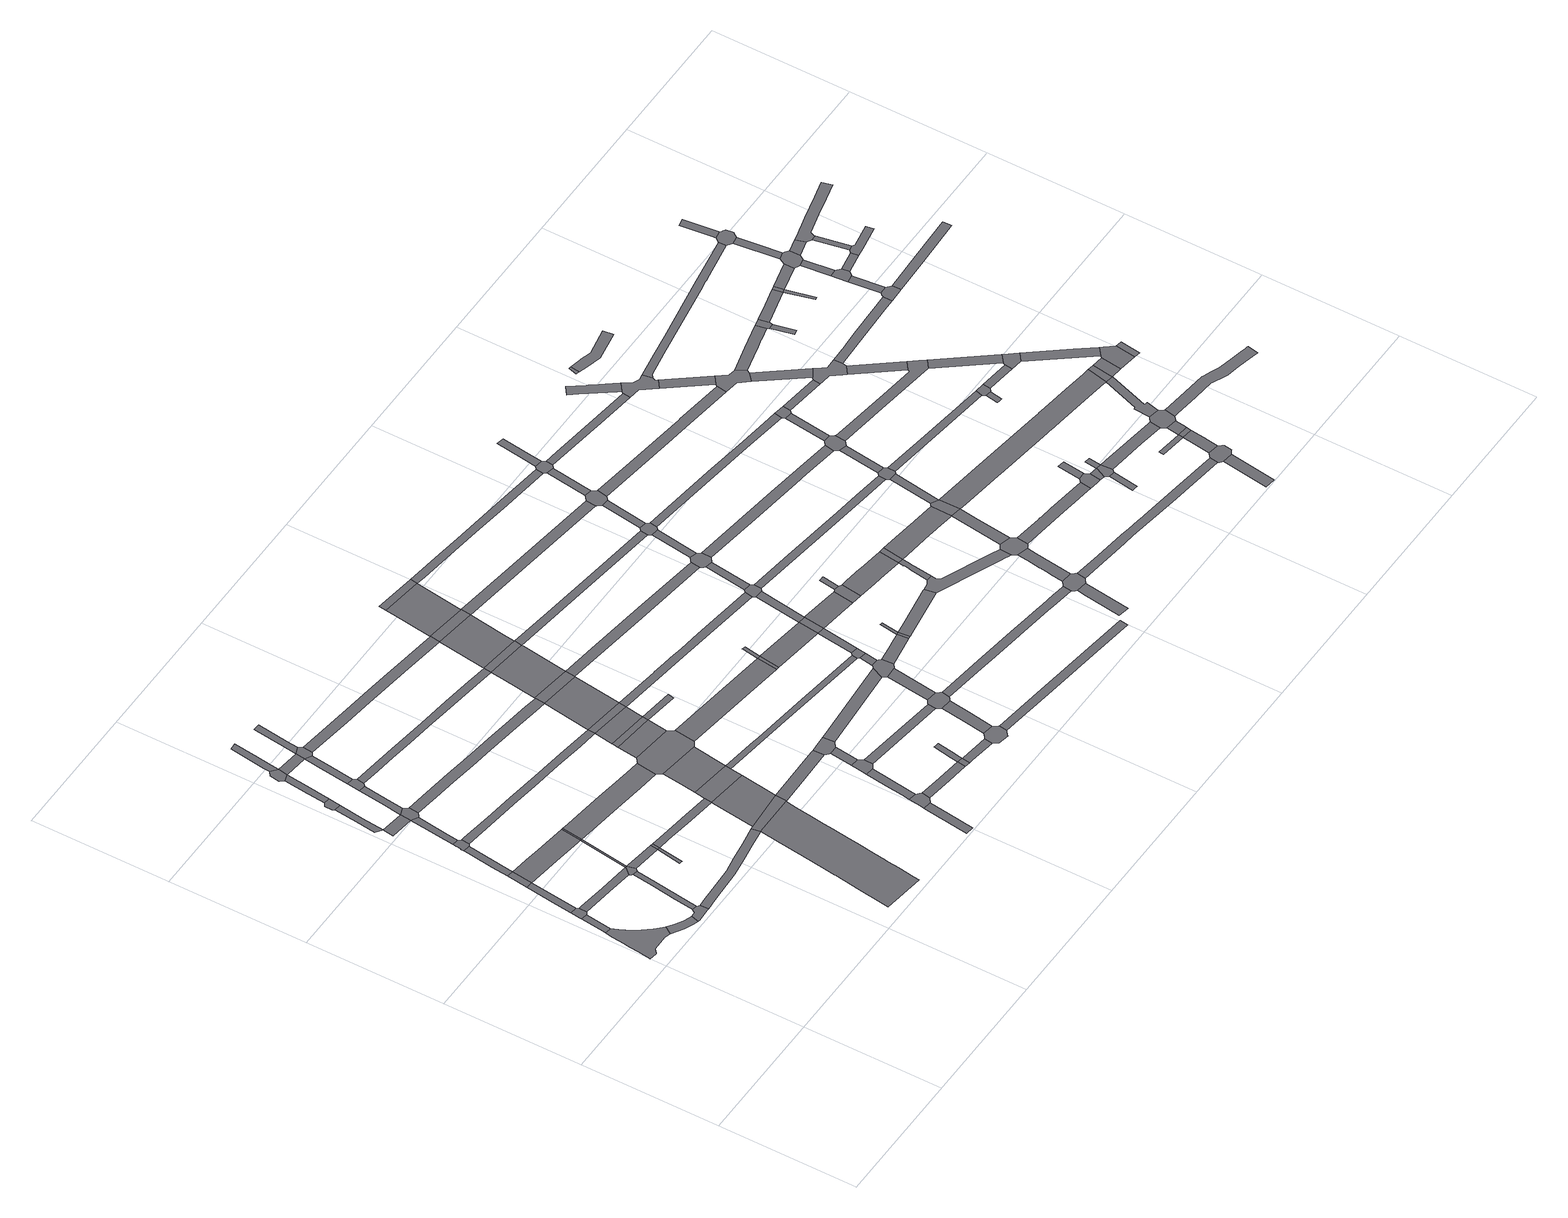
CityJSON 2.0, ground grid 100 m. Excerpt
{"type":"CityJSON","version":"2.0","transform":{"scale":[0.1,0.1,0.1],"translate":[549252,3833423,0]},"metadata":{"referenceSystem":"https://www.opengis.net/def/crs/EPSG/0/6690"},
"CityObjects":{
"road1":{"type":"Road","geometry":[{"type":"MultiSurface","lod":"1","boundaries":[[[0,1,2,3,4,5,6,7,8,9,10,11,12,13,14,15,16,17,18,19,20,21,22,23,24,25,26,27,28]]]}]},
"road2":{"type":"Road","attributes":{"RoadStructureAttribute.sectionType":"1"},"geometry":[{"type":"MultiSurface","lod":"1","boundaries":[[[29,30,0,28,31]]]}]},
"road3":{"type":"Road","geometry":[{"type":"MultiSurface","lod":"1","boundaries":[[[32,33,29,31,34,35,36]]]}]},
"road4":{"type":"Road","attributes":{"RoadStructureAttribute.sectionType":"1"},"geometry":[{"type":"MultiSurface","lod":"1","boundaries":[[[37,38,39,15,14,40,41,42,43]]]}]},
"road5":{"type":"Road","attributes":{"RoadStructureAttribute.sectionType":"1"},"geometry":[{"type":"MultiSurface","lod":"1","boundaries":[[[44,45,32,36,46,47]]]}]},
"road6":{"type":"Road","geometry":[{"type":"MultiSurface","lod":"1","boundaries":[[[48,44,47,49,50,51]]]}]},
"road7":{"type":"Road","geometry":[{"type":"MultiSurface","lod":"1","boundaries":[[[52,53,54,43,42,55,56,57,58,59]]]}]},
"road8":{"type":"Road","attributes":{"RoadStructureAttribute.sectionType":"1"},"geometry":[{"type":"MultiSurface","lod":"1","boundaries":[[[60,61,62,35,34,63,64,65]]]}]},
"road9":{"type":"Road","attributes":{"RoadStructureAttribute.sectionType":"1"},"geometry":[{"type":"MultiSurface","lod":"1","boundaries":[[[66,67,68,48,51,69,70]]]}]},
"road10":{"type":"Road","attributes":{"RoadStructureAttribute.sectionType":"1"},"geometry":[{"type":"MultiSurface","lod":"1","boundaries":[[[71,72,73,52,59,74,75,76]]]}]},
"road11":{"type":"Road","geometry":[{"type":"MultiSurface","lod":"1","boundaries":[[[77,78,79,80,81,66,70,82,83,84]]]}]},
"road12":{"type":"Road","attributes":{"RoadStructureAttribute.sectionType":"1"},"geometry":[{"type":"MultiSurface","lod":"1","boundaries":[[[85,86,87,50,49,88,89,90,91,92]]]}]},
"road13":{"type":"Road","attributes":{"RoadStructureAttribute.sectionType":"1"},"geometry":[{"type":"MultiSurface","lod":"1","boundaries":[[[93,94,95,96,97,98]]]}]},
"road14":{"type":"Road","geometry":[{"type":"MultiSurface","lod":"1","boundaries":[[[65,64,99,71,76,100,101,102,103]]]}]},
"road15":{"type":"Road","attributes":{"RoadStructureAttribute.sectionType":"7"},"geometry":[{"type":"MultiSurface","lod":"1","boundaries":[[[104,105,96,106,107,108,109,110]]]}]},
"road16":{"type":"Road","attributes":{"RoadStructureAttribute.sectionType":"1"},"geometry":[{"type":"MultiSurface","lod":"1","boundaries":[[[109,111,112,77,84,113,114,115]]]}]},
"road17":{"type":"Road","geometry":[{"type":"MultiSurface","lod":"1","boundaries":[[[116,117,118,93,98,119,120]]]}]},
"road18":{"type":"Road","attributes":{"RoadStructureAttribute.sectionType":"1"},"geometry":[{"type":"MultiSurface","lod":"1","boundaries":[[[91,65,103,121]]]}]},
"road19":{"type":"Road","geometry":[{"type":"MultiSurface","lod":"1","boundaries":[[[122,110,109,115,123,124,125,126]]]}]},
"road20":{"type":"Road","attributes":{"RoadStructureAttribute.sectionType":"1"},"geometry":[{"type":"MultiSurface","lod":"1","boundaries":[[[127,128,103,102,129,130,131,132]]]}]},
"road21":{"type":"Road","attributes":{"RoadStructureAttribute.sectionType":"1"},"geometry":[{"type":"MultiSurface","lod":"1","boundaries":[[[133,134,135,136,116,120]]]}]},
"road22":{"type":"Road","attributes":{"RoadStructureAttribute.sectionType":"1"},"geometry":[{"type":"MultiSurface","lod":"1","boundaries":[[[137,138,139,140,141,142,58,57,143,144,145,146,147,148,149]]]}]},
"road23":{"type":"Road","attributes":{"RoadStructureAttribute.sectionType":"1"},"geometry":[{"type":"MultiSurface","lod":"1","boundaries":[[[150,151,110,122,152,153]]]}]},
"road24":{"type":"Road","geometry":[{"type":"MultiSurface","lod":"1","boundaries":[[[131,154,155,156,157]]]}]},
"road25":{"type":"Road","geometry":[{"type":"MultiSurface","lod":"1","boundaries":[[[92,91,121,158]]]}]},
"road26":{"type":"Road","geometry":[{"type":"MultiSurface","lod":"1","boundaries":[[[159,160,161,135,134,162]]]}]},
"road27":{"type":"Road","geometry":[{"type":"MultiSurface","lod":"1","boundaries":[[[132,131,157,163]]]}]},
"road28":{"type":"Road","geometry":[{"type":"MultiSurface","lod":"1","boundaries":[[[164,165,150,153,166,167,168]]]}]},
"road29":{"type":"Road","attributes":{"RoadStructureAttribute.sectionType":"1"},"geometry":[{"type":"MultiSurface","lod":"1","boundaries":[[[169,170,171,172,173,159,162]]]}]},
"road30":{"type":"Road","attributes":{"RoadStructureAttribute.sectionType":"7"},"geometry":[{"type":"MultiSurface","lod":"1","boundaries":[[[174,162,134,175,176,177]]]}]},
"road31":{"type":"Road","attributes":{"RoadStructureAttribute.sectionType":"1"},"geometry":[{"type":"MultiSurface","lod":"1","boundaries":[[[176,178,164,168,179,180]]]}]},
"road32":{"type":"Road","geometry":[{"type":"MultiSurface","lod":"1","boundaries":[[[181,177,176,180,182,183,184,185]]]}]},
"road33":{"type":"Road","attributes":{"RoadStructureAttribute.sectionType":"1"},"geometry":[{"type":"MultiSurface","lod":"1","boundaries":[[[149,186,187,188,189,190,191,192,193,194,195,196,197,198,199,200,201,202,203,204,205,206,207,208,209]]]}]},
"road34":{"type":"Road","attributes":{"RoadStructureAttribute.sectionType":"1"},"geometry":[{"type":"MultiSurface","lod":"1","boundaries":[[[210,211,163,157,212,213,214,215,216]]]}]},
"road35":{"type":"Road","attributes":{"RoadStructureAttribute.sectionType":"1"},"geometry":[{"type":"MultiSurface","lod":"1","boundaries":[[[217,218,219,177,181,220,221]]]}]},
"road36":{"type":"Road","attributes":{"RoadStructureAttribute.sectionType":"1"},"geometry":[{"type":"MultiSurface","lod":"1","boundaries":[[[222,223,224,225,226,227,83,82,228,229,230,231,232,233,234,235]]]}]},
"road37":{"type":"Road","attributes":{"RoadStructureAttribute.sectionType":"1"},"geometry":[{"type":"MultiSurface","lod":"1","boundaries":[[[236,237,238,239,240,241,158,121,242,243,244,245,246]]]}]},
"road38":{"type":"Road","geometry":[{"type":"MultiSurface","lod":"1","boundaries":[[[247,248,249,137,149,209,250]]]}]},
"road39":{"type":"Road","attributes":{"RoadStructureAttribute.sectionType":"1"},"geometry":[{"type":"MultiSurface","lod":"1","boundaries":[[[251,252,253,254,255,256,126,125,257,258,259,260,261,262,263,264,265]]]}]},
"road40":{"type":"Road","attributes":{"RoadStructureAttribute.sectionType":"1"},"geometry":[{"type":"MultiSurface","lod":"1","boundaries":[[[215,266,267,248,247,268,269]]]}]},
"road41":{"type":"Road","geometry":[{"type":"MultiSurface","lod":"1","boundaries":[[[270,216,215,269,271,272]]]}]},
"road42":{"type":"Road","attributes":{"RoadStructureAttribute.sectionType":"1"},"geometry":[{"type":"MultiSurface","lod":"1","boundaries":[[[273,274,275,276,277,167,166,278,279,280,281,282,283,284,285,286]]]}]},
"road43":{"type":"Road","attributes":{"RoadStructureAttribute.sectionType":"1"},"geometry":[{"type":"MultiSurface","lod":"1","boundaries":[[[287,288,270,272,289,290]]]}]},
"road44":{"type":"Road","attributes":{"RoadStructureAttribute.sectionType":"1"},"geometry":[{"type":"MultiSurface","lod":"1","boundaries":[[[291,292,293,294,295,296,297]]]}]},
"road45":{"type":"Road","geometry":[{"type":"MultiSurface","lod":"1","boundaries":[[[298,299,300,246,245,287,290,301,302,303,304,305]]]}]},
"road46":{"type":"Road","attributes":{"RoadStructureAttribute.sectionType":"1"},"geometry":[{"type":"MultiSurface","lod":"1","boundaries":[[[306,307,308,309,310,311,185,184,312,313,314,315,316,317,318,319]]]}]},
"road47":{"type":"Road","geometry":[{"type":"MultiSurface","lod":"1","boundaries":[[[320,321,291,297,322,323,324,325,326,327,328]]]}]},
"road48":{"type":"Road","attributes":{"RoadStructureAttribute.sectionType":"1"},"geometry":[{"type":"MultiSurface","lod":"1","boundaries":[[[329,330,331,247,250,332,333,334]]]}]},
"road49":{"type":"Road","attributes":{"RoadStructureAttribute.sectionType":"1"},"geometry":[{"type":"MultiSurface","lod":"1","boundaries":[[[335,298,305,336]]]}]},
"road50":{"type":"Road","attributes":{"RoadStructureAttribute.sectionType":"1"},"geometry":[{"type":"MultiSurface","lod":"1","boundaries":[[[337,338,339,320,328,340,341]]]}]},
"road51":{"type":"Road","geometry":[{"type":"MultiSurface","lod":"1","boundaries":[[[342,343,335,336,344]]]}]},
"road52":{"type":"Road","attributes":{"RoadStructureAttribute.sectionType":"1"},"geometry":[{"type":"MultiSurface","lod":"1","boundaries":[[[234,345,342,344,346]]]}]},
"road53":{"type":"Road","geometry":[{"type":"MultiSurface","lod":"1","boundaries":[[[235,234,346,347]]]}]},
"road54":{"type":"Road","geometry":[{"type":"MultiSurface","lod":"1","boundaries":[[[348,349,337,341,350,351,352,353,354,355,356]]]}]},
"road55":{"type":"Road","attributes":{"RoadStructureAttribute.sectionType":"1"},"geometry":[{"type":"MultiSurface","lod":"1","boundaries":[[[357,325,324,358,359,360]]]}]},
"road56":{"type":"Road","attributes":{"RoadStructureAttribute.sectionType":"1"},"geometry":[{"type":"MultiSurface","lod":"1","boundaries":[[[361,348,356,362]]]}]},
"road57":{"type":"Road","attributes":{"RoadStructureAttribute.sectionType":"1"},"geometry":[{"type":"MultiSurface","lod":"1","boundaries":[[[264,363,235,347,364,365]]]}]},
"road58":{"type":"Road","geometry":[{"type":"MultiSurface","lod":"1","boundaries":[[[366,367,329,334,368,361,362,369,370]]]}]},
"road59":{"type":"Road","geometry":[{"type":"MultiSurface","lod":"1","boundaries":[[[371,265,264,365,372,373]]]}]},
"road60":{"type":"Road","attributes":{"RoadStructureAttribute.sectionType":"1"},"geometry":[{"type":"MultiSurface","lod":"1","boundaries":[[[374,375,344,336]]]}]},
"road61":{"type":"Road","geometry":[{"type":"MultiSurface","lod":"1","boundaries":[[[360,359,376,377,378]]]}]},
"road62":{"type":"Road","geometry":[{"type":"MultiSurface","lod":"1","boundaries":[[[379,380,381,382,383,384,378,377]]]}]},
"road63":{"type":"Road","attributes":{"RoadStructureAttribute.sectionType":"1"},"geometry":[{"type":"MultiSurface","lod":"1","boundaries":[[[285,385,371,373,386,387]]]}]},
"road64":{"type":"Road","attributes":{"RoadStructureAttribute.sectionType":"1"},"geometry":[{"type":"MultiSurface","lod":"1","boundaries":[[[388,377,376,389,390,391]]]}]},
"road65":{"type":"Road","attributes":{"RoadStructureAttribute.sectionType":"1"},"geometry":[{"type":"MultiSurface","lod":"1","boundaries":[[[353,352,392,393]]]}]},
"road66":{"type":"Road","attributes":{"RoadStructureAttribute.sectionType":"1"},"geometry":[{"type":"MultiSurface","lod":"1","boundaries":[[[394,303,302,395,396,397]]]}]},
"road67":{"type":"Road","geometry":[{"type":"MultiSurface","lod":"1","boundaries":[[[398,286,285,387,399]]]}]},
"road68":{"type":"Road","attributes":{"RoadStructureAttribute.sectionType":"1"},"geometry":[{"type":"MultiSurface","lod":"1","boundaries":[[[400,401,402,403,272,271,404,405,406]]]}]},
"road69":{"type":"Road","attributes":{"RoadStructureAttribute.sectionType":"1"},"geometry":[{"type":"MultiSurface","lod":"1","boundaries":[[[318,407,408,409,398,399,410,411,412,413]]]}]},
"road70":{"type":"Road","geometry":[{"type":"MultiSurface","lod":"1","boundaries":[[[414,415,416,391,390,417,418,419,420,421,422,423]]]}]},
"road71":{"type":"Road","attributes":{"RoadStructureAttribute.sectionType":"1"},"geometry":[{"type":"MultiSurface","lod":"1","boundaries":[[[424,425,366,370,426]]]}]},
"road72":{"type":"Road","geometry":[{"type":"MultiSurface","lod":"1","boundaries":[[[427,319,318,413,428,429,430]]]}]},
"road73":{"type":"Road","attributes":{"RoadStructureAttribute.sectionType":"1"},"geometry":[{"type":"MultiSurface","lod":"1","boundaries":[[[431,432,433,414,423,434,435,436]]]}]},
"road74":{"type":"Road","attributes":{"RoadStructureAttribute.sectionType":"1"},"geometry":[{"type":"MultiSurface","lod":"1","boundaries":[[[437,438,439,427,430,440,441]]]}]},
"road75":{"type":"Road","geometry":[{"type":"MultiSurface","lod":"1","boundaries":[[[442,443,393,392,444,445,431,436,446,447,448,449,450,451]]]}]},
"road76":{"type":"Road","geometry":[{"type":"MultiSurface","lod":"1","boundaries":[[[452,437,441,453]]]}]},
"road77":{"type":"Road","attributes":{"RoadStructureAttribute.sectionType":"1"},"geometry":[{"type":"MultiSurface","lod":"1","boundaries":[[[454,455,456,457,458,459,347,346,460,461,462]]]}]},
"road78":{"type":"Road","geometry":[{"type":"MultiSurface","lod":"1","boundaries":[[[397,396,463,464]]]}]},
"road79":{"type":"Road","attributes":{"RoadStructureAttribute.sectionType":"1"},"geometry":[{"type":"MultiSurface","lod":"1","boundaries":[[[465,466,442,451]]]}]},
"road80":{"type":"Road","geometry":[{"type":"MultiSurface","lod":"1","boundaries":[[[467,468,469,470,397,464]]]}]},
"road81":{"type":"Road","geometry":[{"type":"MultiSurface","lod":"1","boundaries":[[[471,472,473,424,426,466,465,474,475,476,477]]]}]},
"road82":{"type":"Road","attributes":{"RoadStructureAttribute.sectionType":"1"},"geometry":[{"type":"MultiSurface","lod":"1","boundaries":[[[478,479,373,372,480,481,482]]]}]},
"road83":{"type":"Road","attributes":{"RoadStructureAttribute.sectionType":"1"},"geometry":[{"type":"MultiSurface","lod":"1","boundaries":[[[483,464,463,484,485,486]]]}]},
"road84":{"type":"Road","attributes":{"RoadStructureAttribute.sectionType":"1"},"geometry":[{"type":"MultiSurface","lod":"1","boundaries":[[[487,471,477,488]]]}]},
"road85":{"type":"Road","geometry":[{"type":"MultiSurface","lod":"1","boundaries":[[[489,406,405,487,488,490]]]}]},
"road86":{"type":"Road","attributes":{"RoadStructureAttribute.sectionType":"1"},"geometry":[{"type":"MultiSurface","lod":"1","boundaries":[[[485,489,490,491]]]}]},
"road87":{"type":"Road","attributes":{"RoadStructureAttribute.sectionType":"1"},"geometry":[{"type":"MultiSurface","lod":"1","boundaries":[[[492,493,494,475,474,495,496]]]}]},
"road88":{"type":"Road","attributes":{"RoadStructureAttribute.sectionType":"1"},"geometry":[{"type":"MultiSurface","lod":"1","boundaries":[[[497,498,399,387,499,500,501]]]}]},
"road89":{"type":"Road","attributes":{"RoadStructureAttribute.sectionType":"1"},"geometry":[{"type":"MultiSurface","lod":"1","boundaries":[[[502,503,504,422,421,505,506,507,508,509,510]]]}]},
"road90":{"type":"Road","geometry":[{"type":"MultiSurface","lod":"1","boundaries":[[[486,485,491,511]]]}]},
"road91":{"type":"Road","geometry":[{"type":"MultiSurface","lod":"1","boundaries":[[[512,492,496,513,514]]]}]},
"road92":{"type":"Road","geometry":[{"type":"MultiSurface","lod":"1","boundaries":[[[515,516,517,512,514]]]}]},
"road93":{"type":"Road","attributes":{"RoadStructureAttribute.sectionType":"1"},"geometry":[{"type":"MultiSurface","lod":"1","boundaries":[[[518,486,511,519]]]}]},
"road94":{"type":"Road","attributes":{"RoadStructureAttribute.sectionType":"1"},"geometry":[{"type":"MultiSurface","lod":"1","boundaries":[[[520,521,429,428,522,523,524]]]}]},
"road95":{"type":"Road","attributes":{"RoadStructureAttribute.sectionType":"1"},"geometry":[{"type":"MultiSurface","lod":"1","boundaries":[[[525,526,511,491,527,528,529,530,531]]]}]},
"road96":{"type":"Road","attributes":{"RoadStructureAttribute.sectionType":"1"},"geometry":[{"type":"MultiSurface","lod":"1","boundaries":[[[532,533,534,535,536,537,538,539,449,448,540,541,542,543,544,545,546,547]]]}]},
"road97":{"type":"Road","geometry":[{"type":"MultiSurface","lod":"1","boundaries":[[[548,462,461,518,519,549,550,551]]]}]},
"road98":{"type":"Road","attributes":{"RoadStructureAttribute.sectionType":"1"},"geometry":[{"type":"MultiSurface","lod":"1","boundaries":[[[552,553,554,555,514,513,556,557]]]}]},
"road99":{"type":"Road","attributes":{"RoadStructureAttribute.sectionType":"1"},"geometry":[{"type":"MultiSurface","lod":"1","boundaries":[[[558,548,551,559]]]}]},
"road100":{"type":"Road","attributes":{"RoadStructureAttribute.sectionType":"1"},"geometry":[{"type":"MultiSurface","lod":"1","boundaries":[[[560,561,562,453,441,563,564,565,566,567,568]]]}]},
"road101":{"type":"Road","attributes":{"RoadStructureAttribute.sectionType":"1"},"geometry":[{"type":"MultiSurface","lod":"1","boundaries":[[[569,570,531,530,571,572,573,574]]]}]},
"road102":{"type":"Road","geometry":[{"type":"MultiSurface","lod":"1","boundaries":[[[575,576,577,482,481,578,579,558,559,580,581,582]]]}]},
"road103":{"type":"Road","geometry":[{"type":"MultiSurface","lod":"1","boundaries":[[[583,584,585,586,569,574]]]}]},
"road104":{"type":"Road","attributes":{"RoadStructureAttribute.sectionType":"1"},"geometry":[{"type":"MultiSurface","lod":"1","boundaries":[[[587,575,582,588]]]}]},
"road105":{"type":"Road","attributes":{"RoadStructureAttribute.sectionType":"1"},"geometry":[{"type":"MultiSurface","lod":"1","boundaries":[[[589,590,591,572,571,592,593,594,595,596,597,598]]]}]},
"road106":{"type":"Road","geometry":[{"type":"MultiSurface","lod":"1","boundaries":[[[599,501,500,587,588,600,601,602]]]}]},
"road107":{"type":"Road","attributes":{"RoadStructureAttribute.sectionType":"1"},"geometry":[{"type":"MultiSurface","lod":"1","boundaries":[[[603,599,602,604]]]}]},
"road108":{"type":"Road","geometry":[{"type":"MultiSurface","lod":"1","boundaries":[[[597,605,606,607,608,609,610,611,612,613,614,615,616,617,618]]]}]},
"road109":{"type":"Road","attributes":{"RoadStructureAttribute.sectionType":"1"},"geometry":[{"type":"MultiSurface","lod":"1","boundaries":[[[619,620,621,622,623]]]}]},
"road110":{"type":"Road","attributes":{"RoadStructureAttribute.sectionType":"1"},"geometry":[{"type":"MultiSurface","lod":"1","boundaries":[[[613,624,625,552,557,626,627,628,629,630,631,632,633,634,614]]]}]},
"road111":{"type":"Road","geometry":[{"type":"MultiSurface","lod":"1","boundaries":[[[598,597,618,635]]]}]},
"road112":{"type":"Road","geometry":[{"type":"MultiSurface","lod":"1","boundaries":[[[636,637,638,524,523,639,640,603,604,641,642,643]]]}]},
"road113":{"type":"Road","geometry":[{"type":"MultiSurface","lod":"1","boundaries":[[[644,645,646,547,546,647,648,619,623,649,650,651,652,653,654,655]]]}]},
"road114":{"type":"Road","attributes":{"RoadStructureAttribute.sectionType":"1"},"geometry":[{"type":"MultiSurface","lod":"1","boundaries":[[[656,657,658,550,549,659,660,661,662]]]}]},
"road115":{"type":"Road","attributes":{"RoadStructureAttribute.sectionType":"1"},"geometry":[{"type":"MultiSurface","lod":"1","boundaries":[[[663,636,643,664]]]}]},
"road116":{"type":"Road","attributes":{"RoadStructureAttribute.sectionType":"1"},"geometry":[{"type":"MultiSurface","lod":"1","boundaries":[[[665,666,667,668,669,670,671,672,644,655,673,674,675]]]}]},
"road117":{"type":"Road","geometry":[{"type":"MultiSurface","lod":"1","boundaries":[[[676,568,567,663,664,677,678,679]]]}]},
"road118":{"type":"Road","attributes":{"RoadStructureAttribute.sectionType":"1"},"geometry":[{"type":"MultiSurface","lod":"1","boundaries":[[[680,681,682,683,635,618,684,685,686,687,688,689,690,691]]]}]},
"road119":{"type":"Road","attributes":{"RoadStructureAttribute.sectionType":"1"},"geometry":[{"type":"MultiSurface","lod":"1","boundaries":[[[692,693,581,580,694,695,696,697,698]]]}]},
"road120":{"type":"Road","attributes":{"RoadStructureAttribute.sectionType":"1"},"geometry":[{"type":"MultiSurface","lod":"1","boundaries":[[[699,700,676,679,701,702]]]}]},
"road121":{"type":"Road","geometry":[{"type":"MultiSurface","lod":"1","boundaries":[[[703,704,631,630,665,675,705,706,707,708]]]}]},
"road122":{"type":"Road","attributes":{"RoadStructureAttribute.sectionType":"1"},"geometry":[{"type":"MultiSurface","lod":"1","boundaries":[[[690,709,710,703,708,711,712]]]}]},
"road123":{"type":"Road","attributes":{"RoadStructureAttribute.sectionType":"1"},"geometry":[{"type":"MultiSurface","lod":"1","boundaries":[[[713,714,715,601,600,716,717,718,719]]]}]},
"road124":{"type":"Road","geometry":[{"type":"MultiSurface","lod":"1","boundaries":[[[720,721,691,690,712,722]]]}]},
"road125":{"type":"Road","attributes":{"RoadStructureAttribute.sectionType":"1"},"geometry":[{"type":"MultiSurface","lod":"1","boundaries":[[[723,724,725,678,677,726,727,728,729,730]]]}]},
"road126":{"type":"Road","attributes":{"RoadStructureAttribute.sectionType":"1"},"geometry":[{"type":"MultiSurface","lod":"1","boundaries":[[[731,732,733,642,641,734,735,736,737]]]}]},
"road127":{"type":"Road","attributes":{"RoadStructureAttribute.sectionType":"1"},"geometry":[{"type":"MultiSurface","lod":"1","boundaries":[[[738,720,722,739,740]]]}]},
"road128":{"type":"Road","attributes":{"RoadStructureAttribute.sectionType":"1"},"geometry":[{"type":"MultiSurface","lod":"1","boundaries":[[[741,742,743,744,745,707,706,746,747,748,749,750,751]]]}]},
"road129":{"type":"Road","geometry":[{"type":"MultiSurface","lod":"1","boundaries":[[[752,662,661,738,740,753,754,755]]]}]},
"road130":{"type":"Road","attributes":{"RoadStructureAttribute.sectionType":"1"},"geometry":[{"type":"MultiSurface","lod":"1","boundaries":[[[756,757,758,759,760,761,762,763,764,652,651,765,766,767,768,769]]]}]},
"road131":{"type":"Road","attributes":{"RoadStructureAttribute.sectionType":"1"},"geometry":[{"type":"MultiSurface","lod":"1","boundaries":[[[770,752,755,771]]]}]},
"road132":{"type":"Road","geometry":[{"type":"MultiSurface","lod":"1","boundaries":[[[772,698,697,770,771,773,774,775,776,777]]]}]},
"road133":{"type":"Road","attributes":{"RoadStructureAttribute.sectionType":"1"},"geometry":[{"type":"MultiSurface","lod":"1","boundaries":[[[778,779,780,781,782,783,784,785,786,787,788]]]}]},
"road134":{"type":"Road","attributes":{"RoadStructureAttribute.sectionType":"1"},"geometry":[{"type":"MultiSurface","lod":"1","boundaries":[[[789,772,777,790]]]}]},
"road135":{"type":"Road","geometry":[{"type":"MultiSurface","lod":"1","boundaries":[[[791,792,751,750,793,794,795,796]]]}]},
"road136":{"type":"Road","geometry":[{"type":"MultiSurface","lod":"1","boundaries":[[[797,798,799,800,801]]]}]},
"road137":{"type":"Road","geometry":[{"type":"MultiSurface","lod":"1","boundaries":[[[802,803,792,791]]]}]},
"road138":{"type":"Road","geometry":[{"type":"MultiSurface","lod":"1","boundaries":[[[804,805,788,787,730,729,806,807,808,809,810,811]]]}]},
"road139":{"type":"Road","attributes":{"RoadStructureAttribute.sectionType":"1"},"geometry":[{"type":"MultiSurface","lod":"1","boundaries":[[[796,795,812,813]]]}]},
"road140":{"type":"Road","geometry":[{"type":"MultiSurface","lod":"1","boundaries":[[[719,718,789,790,814,815]]]}]},
"road141":{"type":"Road","geometry":[{"type":"MultiSurface","lod":"1","boundaries":[[[816,817,818,819]]]}]},
"road142":{"type":"Road","geometry":[{"type":"MultiSurface","lod":"1","boundaries":[[[813,812,820,797,801,821,822,823,824]]]}]},
"road143":{"type":"Road","geometry":[{"type":"MultiSurface","lod":"1","boundaries":[[[825,826,813,824]]]}]},
"road144":{"type":"Road","attributes":{"RoadStructureAttribute.sectionType":"1"},"geometry":[{"type":"MultiSurface","lod":"1","boundaries":[[[827,754,753,828,829,830]]]}]},
"road145":{"type":"Road","attributes":{"RoadStructureAttribute.sectionType":"1"},"geometry":[{"type":"MultiSurface","lod":"1","boundaries":[[[808,807,831,832]]]}]},
"road146":{"type":"Road","attributes":{"RoadStructureAttribute.sectionType":"1"},"geometry":[{"type":"MultiSurface","lod":"1","boundaries":[[[833,834,835,836,837,838,839,840,841,842,843,844,845,722,712,846,847,848,849,850,851,852,853,854,855,856,857,858,859]]]}]},
"road147":{"type":"Road","attributes":{"RoadStructureAttribute.sectionType":"1"},"geometry":[{"type":"MultiSurface","lod":"1","boundaries":[[[815,814,860,861]]]}]},
"road148":{"type":"Road","geometry":[{"type":"MultiSurface","lod":"1","boundaries":[[[862,832,831,737,736,863,864,865,866,867,868,869]]]}]},
"road149":{"type":"Road","attributes":{"RoadStructureAttribute.sectionType":"1"},"geometry":[{"type":"MultiSurface","lod":"1","boundaries":[[[870,871,872,873,819,818,874,875,876,877,878]]]}]},
"road150":{"type":"Road","attributes":{"RoadStructureAttribute.sectionType":"1"},"geometry":[{"type":"MultiSurface","lod":"1","boundaries":[[[879,880,881,882]]]}]},
"road151":{"type":"Road","attributes":{"RoadStructureAttribute.sectionType":"1"},"geometry":[{"type":"MultiSurface","lod":"1","boundaries":[[[883,884,885,886,887,774,773,888,889,890,891,892,893]]]}]},
"road152":{"type":"Road","attributes":{"RoadStructureAttribute.sectionType":"1"},"geometry":[{"type":"MultiSurface","lod":"1","boundaries":[[[894,895,824,823,896,897,898]]]}]},
"road153":{"type":"Road","attributes":{"RoadStructureAttribute.sectionType":"1"},"geometry":[{"type":"MultiSurface","lod":"1","boundaries":[[[865,864,899,900]]]}]},
"road154":{"type":"Road","geometry":[{"type":"MultiSurface","lod":"1","boundaries":[[[901,902,903,904,905,906]]]}]},
"road155":{"type":"Road","geometry":[{"type":"MultiSurface","lod":"1","boundaries":[[[907,908,769,768,909,910,911,879,882,912,913,914,915,916,917,918,919]]]}]},
"road156":{"type":"Road","geometry":[{"type":"MultiSurface","lod":"1","boundaries":[[[920,921,900,899,861,860,922,923,924,925,926,927,928,929]]]}]},
"road157":{"type":"Road","attributes":{"RoadStructureAttribute.sectionType":"1"},"geometry":[{"type":"MultiSurface","lod":"1","boundaries":[[[905,930,931,932,907,919,933,934,935]]]}]},
"road158":{"type":"Road","geometry":[{"type":"MultiSurface","lod":"1","boundaries":[[[936,937,938,939,940,941]]]}]},
"road159":{"type":"Road","attributes":{"RoadStructureAttribute.sectionType":"1"},"geometry":[{"type":"MultiSurface","lod":"1","boundaries":[[[942,943,869,868,944,945,946,947,948]]]}]},
"road160":{"type":"Road","geometry":[{"type":"MultiSurface","lod":"1","boundaries":[[[906,905,935,949]]]}]},
"road161":{"type":"Road","attributes":{"RoadStructureAttribute.sectionType":"1"},"geometry":[{"type":"MultiSurface","lod":"1","boundaries":[[[950,951,906,949,952,953]]]}]},
"road162":{"type":"Road","geometry":[{"type":"MultiSurface","lod":"1","boundaries":[[[830,829,936,941,954,955]]]}]},
"road163":{"type":"Road","attributes":{"RoadStructureAttribute.sectionType":"1"},"geometry":[{"type":"MultiSurface","lod":"1","boundaries":[[[926,925,893,892]]]}]},
"road164":{"type":"Road","geometry":[{"type":"MultiSurface","lod":"1","boundaries":[[[956,957,898,897,958,950,953,959,960,961,962]]]}]},
"road165":{"type":"Road","attributes":{"RoadStructureAttribute.sectionType":"1"},"geometry":[{"type":"MultiSurface","lod":"1","boundaries":[[[955,954,963,964,965,966,967]]]}]},
"road166":{"type":"Road","attributes":{"RoadStructureAttribute.sectionType":"1"},"geometry":[{"type":"MultiSurface","lod":"1","boundaries":[[[858,968,969,956,962,970,971,972,973]]]}]},
"road167":{"type":"Road","geometry":[{"type":"MultiSurface","lod":"1","boundaries":[[[974,975,976,977,978]]]}]},
"road168":{"type":"Road","attributes":{"RoadStructureAttribute.sectionType":"1"},"geometry":[{"type":"MultiSurface","lod":"1","boundaries":[[[979,980,981,982,811,810,983,984,985,986,987,988,989,990,991]]]}]},
"road169":{"type":"Road","geometry":[{"type":"MultiSurface","lod":"1","boundaries":[[[992,942,948,993,994,978,977,995,996,997]]]}]},
"road170":{"type":"Road","geometry":[{"type":"MultiSurface","lod":"1","boundaries":[[[890,889,998,999]]]}]},
"road171":{"type":"Road","attributes":{"RoadStructureAttribute.sectionType":"1"},"geometry":[{"type":"MultiSurface","lod":"1","boundaries":[[[1000,1001,1002,1003,929,928,1004,1005,1006]]]}]},
"road172":{"type":"Road","geometry":[{"type":"MultiSurface","lod":"1","boundaries":[[[1007,999,998,967,966,1008,1009]]]}]},
"road173":{"type":"Road","geometry":[{"type":"MultiSurface","lod":"1","boundaries":[[[859,858,973,1010,1011]]]}]},
"road174":{"type":"Road","attributes":{"RoadStructureAttribute.sectionType":"1"},"geometry":[{"type":"MultiSurface","lod":"1","boundaries":[[[1012,1013,992,997,1014,1015,1016]]]}]},
"road175":{"type":"Road","attributes":{"RoadStructureAttribute.sectionType":"1"},"geometry":[{"type":"MultiSurface","lod":"1","boundaries":[[[1011,1010,1017,1018]]]}]},
"road176":{"type":"Road","attributes":{"RoadStructureAttribute.sectionType":"1"},"geometry":[{"type":"MultiSurface","lod":"1","boundaries":[[[1019,1009,1008,1020,1021]]]}]},
"road177":{"type":"Road","attributes":{"RoadStructureAttribute.sectionType":"1"},"geometry":[{"type":"MultiSurface","lod":"1","boundaries":[[[1022,1023,1024,1025,1026,1027,1028,1029,1030,960,959,1031,1032,1033,1034,1035,1036,1037,1038,1039,1040,1041,1042,1043]]]}]},
"road178":{"type":"Road","geometry":[{"type":"MultiSurface","lod":"1","boundaries":[[[1044,1021,1020,1045,1018,1017,1046,1047]]]}]},
"road179":{"type":"Road","geometry":[{"type":"MultiSurface","lod":"1","boundaries":[[[1048,1049,1050,1051,1016]]]}]},
"road180":{"type":"Road","geometry":[{"type":"MultiSurface","lod":"1","boundaries":[[[1052,1012,1016,1051]]]}]},
"road181":{"type":"Road","geometry":[{"type":"MultiSurface","lod":"1","boundaries":[[[1047,1046,1053,1054]]]}]},
"road182":{"type":"Road","attributes":{"RoadStructureAttribute.sectionType":"1"},"geometry":[{"type":"MultiSurface","lod":"1","boundaries":[[[1055,1052,1051,1056]]]}]},
"road183":{"type":"Road","geometry":[{"type":"MultiSurface","lod":"1","boundaries":[[[1057,1058,1059,1000,1006,1060,1061,1062]]]}]},
"road184":{"type":"Road","attributes":{"RoadStructureAttribute.sectionType":"1"},"geometry":[{"type":"MultiSurface","lod":"1","boundaries":[[[1063,1064,1057,1062]]]}]},
"road185":{"type":"Road","geometry":[{"type":"MultiSurface","lod":"1","boundaries":[[[1065,1066,1067,1064,1063,1068,1069]]]}]},
"road186":{"type":"Road","attributes":{"RoadStructureAttribute.sectionType":"1"},"geometry":[{"type":"MultiSurface","lod":"1","boundaries":[[[1070,1071,1066,1065]]]}]},
"road187":{"type":"Road","geometry":[{"type":"MultiSurface","lod":"1","boundaries":[[[1072,1073,1074,1075,1055,1056,1076,1077,1071,1070,1078,1079]]]}]},
"road188":{"type":"Road","attributes":{"RoadStructureAttribute.sectionType":"1"},"geometry":[{"type":"MultiSurface","lod":"1","boundaries":[[[1080,1081,1082,1075,1074]]]}]},
"road189":{"type":"Road","attributes":{"RoadStructureAttribute.sectionType":"1"},"geometry":[{"type":"MultiSurface","lod":"1","boundaries":[[[1083,1084,1069,1068,1085]]]}]},
"road190":{"type":"Road","geometry":[{"type":"MultiSurface","lod":"1","boundaries":[[[1086,1087,1088,1089,979,991,1082,1081,1090,1091,1092,1093]]]}]},
"road191":{"type":"Road","attributes":{"RoadStructureAttribute.sectionType":"1"},"geometry":[{"type":"MultiSurface","lod":"1","boundaries":[[[1094,1095,1096,1097,1089,1088]]]}]},
"road192":{"type":"Road","geometry":[{"type":"MultiSurface","lod":"1","boundaries":[[[1098,1079,1078,1099]]]}]},
"road193":{"type":"Road","attributes":{"RoadStructureAttribute.sectionType":"1"},"geometry":[{"type":"MultiSurface","lod":"1","boundaries":[[[1100,1101,1102,1103,1104]]]}]},
"road194":{"type":"Road","attributes":{"RoadStructureAttribute.sectionType":"1"},"geometry":[{"type":"MultiSurface","lod":"1","boundaries":[[[1105,1106,1061,1060,1107,1108]]]}]},
"road195":{"type":"Road","geometry":[{"type":"MultiSurface","lod":"1","boundaries":[[[1109,1110,1104,1103,1083,1085,1111,1112,1113]]]}]},
"road196":{"type":"Road","attributes":{"RoadStructureAttribute.sectionType":"1"},"geometry":[{"type":"MultiSurface","lod":"1","boundaries":[[[1114,1115,1116,1117,1118,1119,1120,1121,1098,1099,1101,1100,1122,1123,1124,1125,1126]]]}]}
},
"vertices":[
[47,1470,0],[40,1414,0],[28,1320,0],[26,1304,0],[17,1227,0],[15,1212,0],[4,1123,0],[4,1120,0],[58,1110,0],[61,1113,0],[91,1138,0],[208,1140,0],[227,1135,0],[240,1131,0],[250,1128,0],[286,1183,0],[264,1206,0],[261,1208,0],[233,1238,0],[210,1264,0],[186,1293,0],[174,1310,0],[163,1325,0],[150,1345,0],[132,1380,0],[122,1402,0],[114,1421,0],[102,1446,0],[95,1463,0],
[71,1659,0],[50,1488,0],[119,1653,0],
[81,1743,0],[73,1676,0],[140,1667,0],[141,1722,0],[129,1737,0],
[404,1109,0],[372,1124,0],[332,1147,0],[333,1078,0],[395,1050,0],[432,1037,0],[451,1093,0],
[126,2090,0],[96,1862,0],[149,1894,0],[173,2086,0],
[145,2245,0],[173,2087,0],[192,2236,0],[192,2238,0],
[501,1120,0],[493,1108,0],[486,1096,0],[446,1033,0],[538,1038,0],[558,1039,0],[555,1099,0],[539,1114,0],
[565,1666,0],[369,1692,0],[167,1718,0],[363,1637,0],[547,1612,0],[595,1662,0],
[187,2587,0],[180,2532,0],[160,2365,0],[212,2398,0],[236,2580,0],
[565,1590,0],[545,1441,0],[519,1255,0],[559,1267,0],[583,1440,0],[602,1584,0],
[198,2674,0],[195,2648,0],[198,2648,0],[194,2612,0],[190,2612,0],[257,2594,0],[262,2651,0],[243,2668,0],
[474,2196,0],[434,2202,0],[323,2218,0],[415,2054,0],[622,2026,0],[630,2025,0],[645,2023,0],[665,2171,0],
[71,3452,0],[51,3283,0],[33,3140,0],[77,3108,0],[97,3271,0],[119,3446,0],
[559,1598,0],[603,1585,0],[609,1591,0],[621,1602,0],[603,1661,0],
[245,3084,0],[81,3108,0],[67,3029,0],[73,3029,0],[236,3007,0],[239,3007,0],[248,3084,0],
[228,2911,0],[210,2771,0],[258,2772,0],[274,2898,0],[284,2977,0],
[84,3538,0],[63,3522,0],[59,3465,0],[128,3514,0],[130,3533,0],
[655,2021,0],
[298,3103,0],[302,2989,0],[311,2996,0],[316,2999,0],[323,3070,0],
[759,1640,0],[619,1659,0],[785,1581,0],[817,1576,0],[827,1575,0],[834,1630,0],
[152,3710,0],[171,3863,0],[121,3846,0],[99,3665,0],
[1283,1176,0],[1147,1155,0],[1011,1134,0],[895,1116,0],[764,1110,0],[605,1101,0],[640,1044,0],[724,1048,0],[897,1057,0],[1031,1077,0],[1165,1097,0],[1278,1113,0],[1297,1116,0],
[289,3409,0],[268,3237,0],[317,3240,0],[336,3403,0],
[799,1397,0],[810,1395,0],[822,1393,0],[847,1572,0],
[675,2170,0],
[137,3969,0],[107,3948,0],[97,3876,0],[181,3932,0],
[854,1627,0],
[301,3502,0],[297,3474,0],[357,3421,0],[364,3475,0],[349,3496,0],
[192,4016,0],[203,4102,0],[225,4277,0],[177,4273,0],[142,4015,0],
[184,3932,0],[174,3863,0],[343,3841,0],[352,3910,0],
[330,3736,0],[370,3660,0],[389,3816,0],
[403,3932,0],[406,3826,0],[409,3827,0],[415,3831,0],[424,3903,0],
[1295,1107,0],[1279,981,0],[1252,782,0],[1229,607,0],[1217,527,0],[1218,527,0],[1190,330,0],[1164,144,0],[1158,103,0],[1455,61,0],[1461,104,0],[1476,210,0],[1477,221,0],[1488,306,0],[1491,332,0],[1503,426,0],[1517,519,0],[1519,530,0],[1534,641,0],[1548,749,0],[1558,818,0],[1571,918,0],[1588,1040,0],[1598,1117,0],
[1174,1584,0],[965,1612,0],[937,1561,0],[1118,1536,0],[1270,1515,0],[1349,1505,0],[1357,1561,0],
[395,4243,0],[392,4223,0],[367,4017,0],[414,4018,0],[442,4237,0],
[1453,2487,0],[1210,2521,0],[970,2554,0],[724,2588,0],[512,2616,0],[287,2647,0],[510,2561,0],[730,2531,0],[890,2509,0],[1120,2478,0],[1332,2448,0],[1453,2433,0],[1474,2429,0],[1480,2483,0],
[1331,2080,0],[1182,2100,0],[1095,2113,0],[1026,2122,0],[776,2156,0],[724,2163,0],[806,2001,0],[1002,1974,0],[1225,1945,0],[1371,1924,0],[1392,2072,0],
[1610,1200,0],[1304,1179,0],[1296,1178,0],[1605,1118,0],
[1449,2918,0],[1293,2940,0],[1085,2968,0],[883,2996,0],[698,3021,0],[496,3048,0],[495,2975,0],[660,2953,0],[845,2928,0],[1013,2904,0],[1190,2880,0],[1325,2862,0],[1449,2843,0],[1529,2832,0],[1538,2903,0],
[1347,1493,0],[1305,1179,0],[1612,1219,0],[1645,1465,0],
[1367,1636,0],[1658,1556,0],[1664,1596,0],
[1445,3330,0],[1222,3361,0],[988,3392,0],[701,3430,0],[456,3463,0],[496,3403,0],[643,3383,0],[805,3362,0],[986,3337,0],[1160,3313,0],[1300,3294,0],[1445,3274,0],[1585,3254,0],[1592,3309,0],
[1401,1890,0],[1378,1724,0],[1666,1616,0],[1698,1846,0],
[1997,361,0],[1980,234,0],[1979,224,0],[1952,22,0],[2012,17,0],[2038,210,0],[2058,353,0],
[1430,2101,0],[1429,2100,0],[1394,2071,0],[1737,1872,0],[1739,1874,0],[1758,2023,0],[1755,2023,0],[1726,2064,0],
[1440,3765,0],[1241,3793,0],[1052,3819,0],[843,3846,0],[648,3872,0],[463,3897,0],[587,3807,0],[750,3785,0],[929,3761,0],[1119,3736,0],[1304,3711,0],[1441,3691,0],[1640,3662,0],[1649,3735,0],
[2013,478,0],[2002,397,0],[2068,361,0],[2081,371,0],[2092,379,0],[2103,439,0],[2091,450,0],[2083,459,0],[2072,469,0],
[2061,1208,0],[2037,1207,0],[1634,1200,0],[1627,1118,0],[1825,1122,0],[2063,1128,0],
[1449,2247,0],[1746,2212,0],
[2059,818,0],[2038,662,0],[2022,535,0],[2082,535,0],[2118,810,0],
[1455,2294,0],[1454,2289,0],[1752,2256,0],
[1457,2307,0],[1770,2387,0],
[1778,2443,0],
[2075,936,0],[2066,868,0],[2130,817,0],[2142,825,0],[2155,833,0],[2158,894,0],[2150,904,0],[2146,911,0],[2134,928,0],
[2231,421,0],[2285,353,0],[2436,333,0],[2444,393,0],
[2097,1100,0],[2157,1099,0],
[1482,2496,0],[1779,2455,0],[1826,2792,0],
[2187,1214,0],[2128,1210,0],[2087,1107,0],[2158,1106,0],[2193,1133,0],
[1538,2908,0],[1827,2795,0],[1835,2868,0],
[1992,2177,0],[1999,2222,0],
[2478,328,0],[2486,386,0],[2446,393,0],
[2495,440,0],[2495,443,0],[2517,580,0],[2498,583,0],[2479,586,0],[2455,446,0],
[1573,3164,0],[1881,3204,0],[1882,3215,0],
[2498,384,0],[2508,324,0],[2695,298,0],[2704,357,0],
[2764,752,0],[2771,811,0],
[1950,1997,0],[2280,1800,0],[2534,1765,0],[2554,1915,0],
[1593,3311,0],[1890,3271,0],
[2398,1497,0],[1978,1553,0],[1956,1556,0],[1931,1559,0],[2184,1485,0],[2879,1391,0],[2882,1432,0],
[1641,3662,0],[1596,3340,0],[1594,3321,0],[1890,3277,0],[1891,3283,0],[1901,3357,0],[1938,3620,0],
[2740,385,0],[2740,382,0],[2705,357,0],[2696,297,0],[2722,262,0],[2801,247,0],[2802,253,0],[2836,279,0],[2844,338,0],[2820,373,0],
[2858,1262,0],[2264,1219,0],[2818,1178,0],
[1649,3738,0],[1939,3623,0],[1947,3696,0],[1946,3696,0],
[2787,719,0],[2764,542,0],[2745,413,0],[2822,387,0],[2844,543,0],[2867,710,0],
[1697,4088,0],[1695,4075,0],[1690,4031,0],[1992,4034,0],[1994,4045,0],
[2801,833,0],[2779,817,0],[2770,744,0],[2786,720,0],[2867,711,0],[2888,726,0],[2897,733,0],[2905,792,0],[2898,802,0],[2881,824,0],
[1705,4141,0],[2002,4099,0],
[2538,2340,0],[2381,2361,0],[2273,2376,0],[2219,2383,0],[2119,2397,0],[2115,2397,0],[2324,2313,0],[2988,2223,0],[2995,2279,0],
[2556,1762,0],[2577,1912,0],
[2924,1150,0],[2843,1147,0],
[2597,2033,0],[2586,2036,0],[2575,2040,0],[2574,2038,0],
[2876,1280,0],[2875,1276,0],[2867,1270,0],[2956,1176,0],[2949,1256,0],[2935,1272,0],[2930,1277,0],
[2534,2772,0],[2089,2834,0],[2476,2707,0],[3032,2631,0],[3042,2702,0],
[2585,1911,0],[2921,1713,0],[2934,1711,0],[2954,1861,0],
[2890,1377,0],[2943,1370,0],
[2898,1445,0],[2952,1438,0],
[2988,1704,0],
[3181,1290,0],[3093,1277,0],[3092,1277,0],[3103,1198,0],[3192,1211,0],
[2705,3161,0],[2209,3228,0],[2481,3135,0],[3100,3052,0],[3108,3107,0],
[3593,237,0],[3209,289,0],[2845,337,0],[3063,248,0],[3093,244,0],[3317,213,0],[3710,160,0],[4003,120,0],[4012,180,0],
[3009,1854,0],
[3181,1293,0],[3212,1214,0],[3200,1293,0],
[3218,1421,0],[3209,1423,0],[3201,1424,0],
[3001,2202,0],[3056,2198,0],
[2668,3597,0],[2336,3643,0],[2475,3550,0],[3145,3459,0],[3151,3532,0],
[3240,1822,0],[3021,1853,0],[3199,1676,0],[3220,1674,0],[3231,1672,0],[3271,1667,0],[3291,1815,0],
[4032,639,0],[3980,647,0],[3877,661,0],[3822,669,0],[3787,674,0],[3745,680,0],[3571,703,0],[3296,740,0],[3130,702,0],[3170,697,0],[3304,679,0],[3849,603,0],[3895,596,0],[3965,586,0],[4067,572,0],[4075,633,0],
[3013,2293,0],[3077,2213,0],[3082,2267,0],[3068,2287,0],
[3603,1352,0],[3591,1351,0],[3286,1306,0],[3211,1295,0],[3266,1222,0],[3614,1274,0],
[3056,2599,0],[3109,2593,0],
[2876,3982,0],[2458,4038,0],[2280,4061,0],[2068,4034,0],[2318,4001,0],[2559,3969,0],[2827,3932,0],[3213,3881,0],[3219,3936,0],
[3309,1822,0],[3307,1821,0],[3347,1657,0],[3367,1805,0],[3344,1815,0],[3344,1816,0],
[3073,2727,0],[3058,2715,0],[3047,2706,0],[3035,2627,0],[3045,2613,0],[3141,2616,0],[3146,2689,0],[3126,2713,0],
[3362,1940,0],[3363,1943,0],[3344,1943,0],[3325,1942,0],
[3115,3031,0],[3168,3023,0],
[3549,1781,0],[3540,1782,0],[3413,1799,0],[3487,1638,0],[3529,1632,0],[3540,1631,0],[3574,1626,0],[3707,1606,0],[3712,1606,0],[3732,1756,0],
[3127,3123,0],[3190,3042,0],[3196,3095,0],[3180,3116,0],
[3169,3424,0],[3223,3420,0],
[3707,1571,0],[3706,1568,0],[3708,1568,0],[3710,1567,0],[3705,1525,0],[3704,1523,0],[3701,1523,0],[3699,1511,0],[3681,1380,0],[3721,1375,0],[3739,1506,0],[3741,1521,0],[3747,1565,0],[3752,1600,0],
[4091,540,0],[4084,491,0],[4044,207,0],[4125,194,0],[4170,530,0],
[3659,1366,0],[3649,1359,0],[3943,1132,0],[4078,1074,0],[4089,1070,0],[4124,1054,0],[4136,1049,0],[4143,1133,0],[4077,1161,0],[3733,1309,0],[3716,1334,0],
[3772,1751,0],
[3186,3559,0],[3173,3548,0],[3154,3535,0],[3148,3455,0],[3158,3440,0],[3252,3443,0],[3263,3516,0],[3240,3549,0],
[4109,658,0],[4087,642,0],[4082,638,0],[4080,555,0],[4083,550,0],[4193,547,0],[4201,553,0],[4204,553,0],[4215,618,0],[4213,621,0],[4207,630,0],[4190,652,0],
[4067,2135,0],[3883,2160,0],[3413,2223,0],[3643,2137,0],[4068,2080,0],[4281,2051,0],[4285,2105,0],
[3228,3862,0],[3282,3851,0],
[4160,1016,0],[4159,1009,0],[4150,944,0],[4149,939,0],[4135,841,0],[4135,839,0],[4128,792,0],[4123,755,0],[4228,928,0],[4230,941,0],[4237,992,0],
[3240,3953,0],[3304,3868,0],[3310,3922,0],[3295,3945,0],
[4072,1712,0],[4061,1713,0],[4037,1716,0],[3851,1741,0],[4018,1568,0],[4042,1565,0],[4052,1564,0],[4073,1561,0],[4095,1558,0],[4220,1542,0],[4229,1540,0],[4231,1691,0],
[4063,2563,0],[3816,2597,0],[3531,2563,0],[3960,2505,0],[4064,2491,0],[4322,2456,0],[4335,2526,0],
[3281,4258,0],[3253,4046,0],[3308,4047,0],[3335,4248,0],
[4177,1156,0],[4156,1142,0],[4247,999,0],[4272,1015,0],[4281,1096,0],[4256,1133,0],
[4228,1538,0],[4213,1426,0],[4292,1409,0],[4309,1526,0],
[4301,2948,0],[4059,2980,0],[3795,3016,0],[3785,2962,0],[4060,2925,0],[4396,2879,0],[4404,2934,0],
[4252,1708,0],[4240,1698,0],[4304,1678,0],
[4051,3823,0],[3766,3862,0],[3413,3909,0],[3663,3820,0],[3698,3816,0],[3730,3811,0],[4051,3768,0],[4057,3823,0],
[4055,3409,0],[4047,3410,0],[3573,3474,0],[3848,3363,0],[4056,3335,0],[4403,3287,0],[4414,3360,0],
[4297,2029,0],[4306,1689,0],[4353,2024,0],
[4606,1052,0],[4605,1052,0],[4515,1064,0],[4500,1066,0],[4486,1068,0],[4582,974,0],[4773,948,0],[4775,948,0],[4854,937,0],[4883,933,0],[4894,1013,0],
[4305,2123,0],[4371,2039,0],[4374,2094,0],[4358,2115,0],
[5170,488,0],[4897,525,0],[4862,529,0],[4843,532,0],[4801,538,0],[4717,550,0],[4716,550,0],[4642,561,0],[4377,595,0],[4591,505,0],[4676,495,0],[5051,442,0],[5486,384,0],[5496,443,0],
[4347,2426,0],[4399,2413,0],
[4363,2548,0],[4433,2441,0],[4440,2513,0],[4438,2517,0],[4428,2529,0],[4417,2544,0],
[4070,3958,0],[4049,3986,0],[4045,3991,0],[4006,4043,0],[3998,4053,0],[3921,4157,0],[3863,4113,0],[3909,4053,0],[4050,3862,0],[4067,3840,0],[4125,3884,0],
[4405,2856,0],[4459,2851,0],
[4969,1037,0],[4917,1034,0],[4906,930,0],[4951,924,0],[4976,921,0],[4987,1001,0],
[5033,887,0],[5005,704,0],[5026,701,0],[5047,697,0],[5075,883,0],
[4990,1197,0],[4939,1204,0],
[4212,3800,0],[4174,3819,0],[4133,3757,0],[4211,3656,0],[4270,3701,0],[4259,3715,0],[4268,3740,0],[4257,3807,0],
[5012,916,0],[5047,993,0],
[4476,2869,0],[4484,2923,0],
[4065,4222,0],[4047,4158,0],[4071,4152,0],[4080,4219,0],
[5031,889,0],[5075,885,0],[5088,898,0],[5095,905,0],[5086,988,0],
[5098,1077,0],[5059,1082,0],
[4728,2046,0],[4840,1976,0],[5210,1927,0],[5225,1979,0],
[4426,3377,0],[4484,3422,0],
[5723,1487,0],[5714,1488,0],[5698,1490,0],[5565,1508,0],[5290,1544,0],[5271,1547,0],[5259,1548,0],[5238,1551,0],[5169,1560,0],[4841,1606,0],[4840,1606,0],[4659,1631,0],[4315,1677,0],[4363,1518,0],[4673,1476,0],[4696,1473,0],[4845,1453,0],[4847,1452,0],[5149,1412,0],[5166,1410,0],[5217,1403,0],[5270,1396,0],[5545,1358,0],[5694,1338,0],[5703,1336,0],[5715,1335,0],[5745,1484,0],
[4767,2830,0],[4775,2884,0],
[4540,3350,0],[4506,3273,0],[4560,3204,0],[4617,3251,0],[4618,3254,0],[4629,3272,0],[4631,3276,0],[4588,3341,0],
[4250,4179,0],[4173,4201,0],[4165,4203,0],[4093,4217,0],[4106,4142,0],[4136,4134,0],[4244,4104,0],[4461,4141,0],[4449,4213,0],
[5512,354,0],[5466,16,0],[5543,6,0],[5589,345,0],
[5155,2427,0],[5150,2420,0],[5147,2417,0],[4898,2450,0],[4610,2490,0],[4790,2392,0],[5234,2331,0],[5291,2376,0],[5261,2415,0],[5215,2474,0],[5157,2429,0],
[5548,924,0],[5138,981,0],[5378,867,0],[5553,843,0],[5562,922,0],
[4794,2899,0],[4857,2939,0],
[5373,738,0],[5372,738,0],[5371,720,0],[5370,703,0],[5557,677,0],[5562,715,0],
[5527,469,0],[5505,451,0],[5487,383,0],[5494,374,0],[5511,356,0],[5589,347,0],[5614,364,0],[5617,366,0],[5621,366,0],[5633,426,0],[5630,430,0],[5625,437,0],[5608,458,0],
[4914,2865,0],[4870,2922,0],[4791,2827,0],[4858,2818,0],[4909,2752,0],[4926,2730,0],[4984,2775,0],[4985,2779,0],[4990,2805,0],[4987,2868,0],
[5557,676,0],[5543,570,0],[5540,550,0],[5619,539,0],[5623,570,0],[5636,667,0],
[5223,1903,0],[5208,1813,0],[5208,1812,0],[5229,1810,0],[5250,1808,0],[5264,1897,0],
[4985,3435,0],[4786,3388,0],[4752,3305,0],[4836,3324,0],[4904,3341,0],[4905,3341,0],[5002,3364,0],
[5641,704,0],
[5574,805,0],[5566,746,0],[5646,738,0],[5653,792,0],
[5289,1916,0],[5296,1970,0],
[5596,947,0],[5590,943,0],[5553,842,0],[5685,819,0],[5700,897,0],[5698,899,0],[5675,931,0],
[5295,1915,0],[5424,1898,0],[5463,1893,0],[5501,1888,0],[5508,1942,0],
[5620,1064,0],[5608,1065,0],[5696,1024,0],[5680,1028,0],[5671,1031,0],[5770,1322,0],
[5048,3189,0],[5066,3193,0],[5085,3197,0],[5049,3347,0],[5011,3346,0],
[5475,4006,0],[5120,3948,0],[4612,3865,0],[4439,3837,0],[4290,3757,0],[4478,3788,0],[4620,3812,0],[5098,3888,0],[5150,3897,0],[5151,3897,0],[5242,3912,0],[5243,3912,0],[5477,3951,0],
[5038,3448,0],[5003,3361,0],[5010,3348,0],[5049,3350,0],[5054,3373,0],[5055,3377,0],
[5517,1963,0],[5575,2008,0],
[5609,2892,0],[5273,2879,0],[5149,2874,0],[5124,2873,0],[5195,2813,0],[5519,2825,0],[5611,2828,0],
[5601,1974,0],[5584,1877,0],[5642,1921,0],
[5771,1327,0],[5792,1477,0],
[5303,3510,0],[5169,3479,0],[5111,3390,0],[5314,3439,0],[5320,3440,0],
[5856,1316,0],[5876,1466,0],
[5847,1655,0],[5887,1483,0],[5945,1528,0],
[6427,750,0],[6415,752,0],[6387,758,0],[6301,777,0],[6188,803,0],[6132,826,0],[6076,850,0],[6064,854,0],[5898,874,0],[5716,815,0],[5898,793,0],[6046,776,0],[6055,775,0],[6056,772,0],[6129,740,0],[6163,726,0],[6251,707,0],[6346,686,0],[6370,680,0],[6376,678,0],[6420,670,0],[6436,749,0],
[5962,1506,0],[5885,1480,0],[5989,1298,0],[6009,1445,0],
[5371,3236,0],[5381,3238,0],[5392,3240,0],[5346,3447,0],
[5330,3517,0],
[6036,1291,0],[6055,1438,0],
[5531,3564,0],[5529,3490,0],
[5634,2923,0],[5622,2909,0],[5615,2900,0],[5722,2832,0],[5720,2895,0],[5689,2922,0],
[5662,3152,0],[5608,3146,0],
[5649,3267,0],[5594,3260,0],[5599,3224,0],[5689,3186,0],[5682,3240,0],
[5623,3483,0],[5570,3471,0],
[5642,3596,0],[5620,3612,0],[5607,3622,0],[5553,3605,0],[5535,3488,0],[5556,3477,0],[5647,3518,0],[5645,3593,0],
[5588,3779,0],[5570,3934,0],[5516,3924,0],
[5828,3264,0],[5827,3263,0],[5836,3210,0],
[5573,4035,0],[5569,4037,0],[5556,4046,0],[5501,4039,0],[5580,3948,0],[5585,3956,0],[5596,3970,0],[5589,4024,0],
[5553,4069,0],[5525,4301,0],[5472,4290,0],[5499,4068,0],
[5741,3616,0],[5764,3547,0],
[5838,3528,0],[5799,3524,0],[5800,3521,0],[5844,3282,0],[5883,3291,0],
[6355,2921,0],[6018,2908,0],[5997,2842,0],[6357,2856,0],
[6069,3303,0],[5903,3276,0],[5895,3219,0],[6074,3248,0],[6078,3248,0],
[6250,3737,0],[6122,3707,0],[5934,3662,0],[5874,3648,0],[5824,3636,0],[5817,3634,0],[5803,3631,0],[5772,3623,0],[5836,3538,0],[5849,3567,0],[6045,3614,0],[6087,3624,0],[6267,3667,0]
]}
